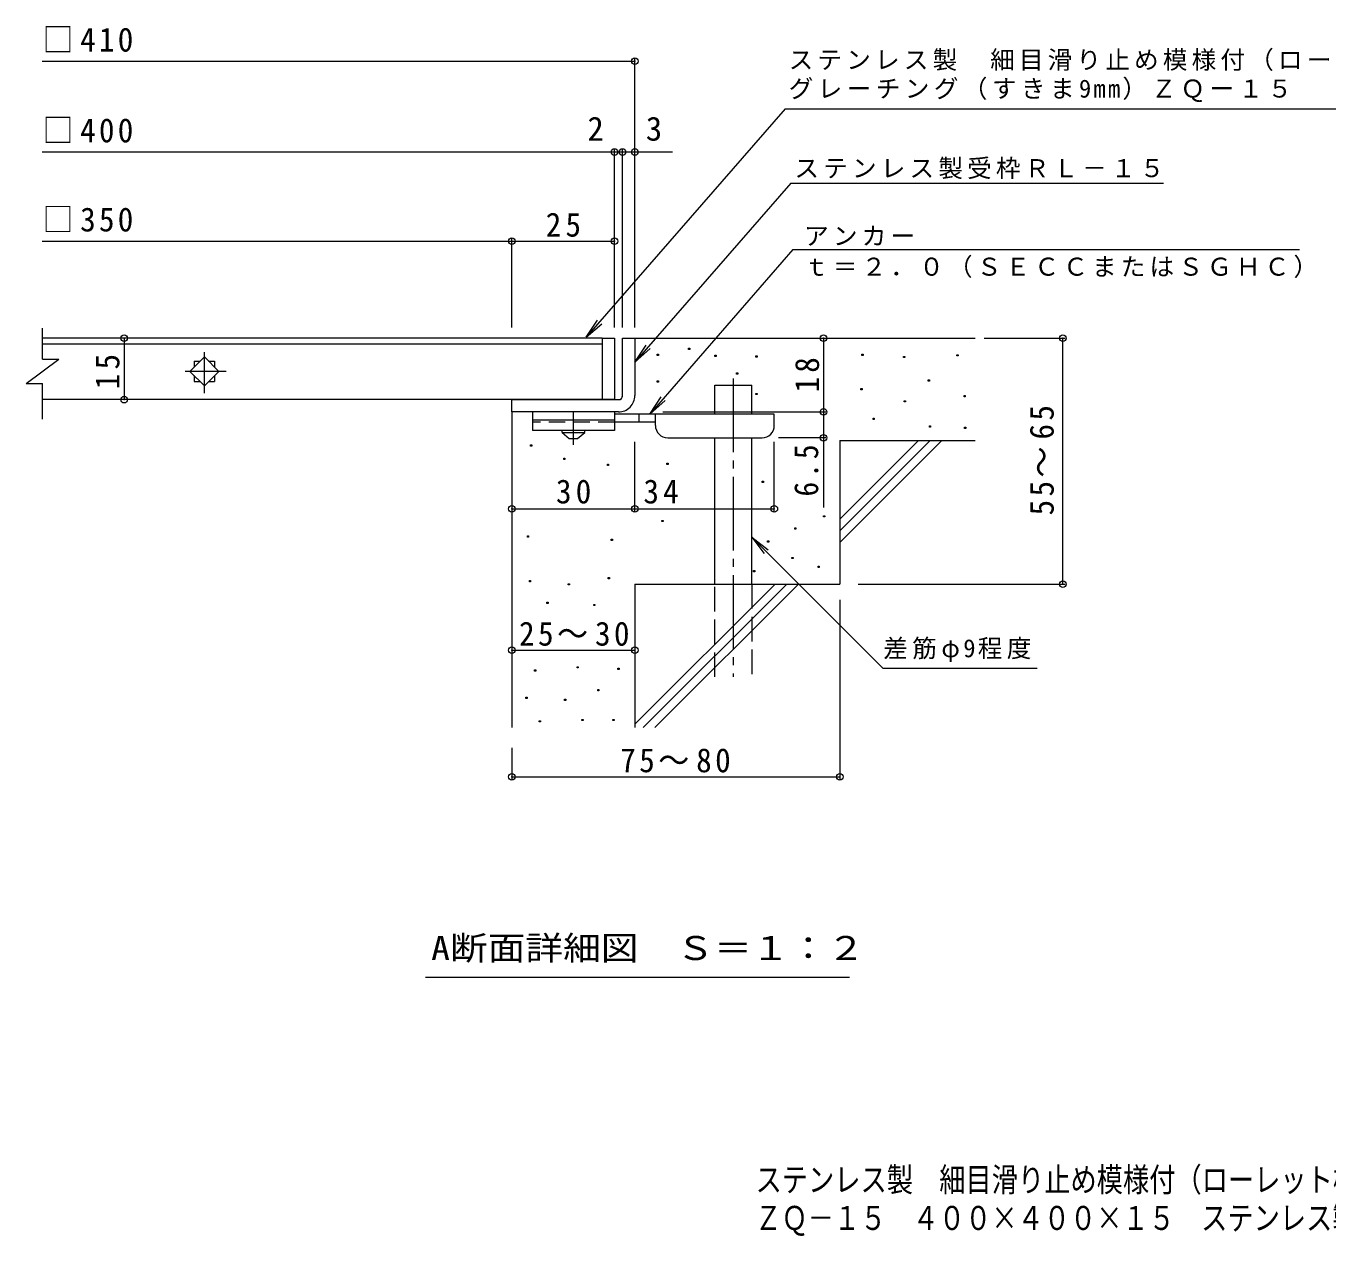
# Model space of a CAD drawing. Units: millimetres at full size; details may follow other scales. Extents: x -345 to 360, y -275 to 250.
# Drawn here: x -344.5 to -27, y -275.2 to 20.1 of the extents above; entities that cross this region are included whole.
import ezdxf
from ezdxf.enums import TextEntityAlignment as Align

# ---------------------------------------------------------------- set-up
doc = ezdxf.new("R2010")
doc.units = ezdxf.units.MM
doc.header["$LTSCALE"] = 2
doc.header["$PDMODE"] = 32
doc.header["$PDSIZE"] = 1.6
for name, pattern in [('CHAIN1', [8, 5, -1, 1, -1]), ('CHAIN2', [12, 9, -1, 1, -1]), ('DASHED2', [3, 2, -1]), ('DASHED3', [4, 3, -1])]:
    doc.linetypes.add(name, pattern=pattern)
for name, color, linetype, lineweight in [('D-0', 7, 'Continuous', 9), ('D-1', 2, 'Continuous', 9), ('D-2', 3, 'Continuous', 9), ('D-4', 7, 'Continuous', 9), ('D-5', 7, 'Continuous', 9), ('D-6', 6, 'Continuous', 9), ('D-9', 4, 'Continuous', 9)]:
    doc.layers.add(name, color=color, linetype=linetype, lineweight=lineweight)
doc.layers.add('F-4_F-4ﾚｲﾔ', color=2, linetype='Continuous')
doc.layers.add('F-5_F-5ﾚｲﾔ', color=2, linetype='Continuous')
doc.styles.add('ＭＳ ゴシック', font='')
doc.styles.get('ＭＳ ゴシック').set_extended_font_data('MS Gothic')

msp = doc.modelspace()

# ---------------------------------------------------------------- linework, layer by layer
at = {"layer": 'D-0'}
for points in [[(-190.631, -60.311), (-190.631, -60.011), (-190.332, -60.011), (-190.332, -60.311)], [(-182.954, -58.863), (-182.954, -58.563), (-182.654, -58.563), (-182.654, -58.863)], [(-176.527, -60.581), (-176.527, -60.281), (-176.227, -60.281), (-176.227, -60.581)], [(-140.688, -60.311), (-140.688, -60.011), (-140.387, -60.011), (-140.387, -60.311)], [(-117.543, -60.446), (-117.543, -60.146), (-117.243, -60.146), (-117.243, -60.446)], [(-166.539, -60.717), (-166.539, -60.417), (-166.239, -60.417), (-166.239, -60.717)], [(-130.536, -60.852), (-130.536, -60.552), (-130.236, -60.552), (-130.236, -60.852)], [(-190.6, -66.844), (-190.6, -66.544), (-190.3, -66.544), (-190.3, -66.844)], [(-171.277, -64.913), (-171.277, -64.613), (-170.977, -64.613), (-170.977, -64.913)], [(-124.498, -66.596), (-124.498, -66.296), (-124.198, -66.296), (-124.198, -66.596)], [(-166.551, -69.901), (-166.551, -69.6), (-166.251, -69.6), (-166.251, -69.901)], [(-140.958, -68.702), (-140.958, -68.402), (-140.658, -68.402), (-140.658, -68.702)], [(-130.401, -71.68), (-130.401, -71.38), (-130.101, -71.38), (-130.101, -71.68)], [(-115.788, -70.431), (-115.788, -70.131), (-115.487, -70.131), (-115.487, -70.431)], [(-137.968, -75.963), (-137.968, -75.663), (-137.668, -75.663), (-137.668, -75.963)], [(-124.24, -77.832), (-124.24, -77.532), (-123.94, -77.532), (-123.94, -77.832)], [(-115.657, -78.129), (-115.657, -77.828), (-115.357, -77.828), (-115.357, -78.129)], [(-221.499, -82.431), (-221.499, -82.131), (-221.2, -82.131), (-221.2, -82.431)], [(-213.429, -85.705), (-213.429, -85.405), (-213.129, -85.405), (-213.129, -85.705)], [(-202.771, -87.151), (-202.771, -86.851), (-202.471, -86.851), (-202.471, -87.151)], [(-188.251, -86.917), (-188.251, -86.617), (-187.951, -86.617), (-187.951, -86.917)], [(-165.016, -91.3), (-165.016, -91), (-164.716, -91), (-164.716, -91.3)], [(-189.5, -100.873), (-189.5, -100.573), (-189.2, -100.573), (-189.2, -100.873)], [(-150.034, -99.731), (-150.034, -99.431), (-149.735, -99.431), (-149.735, -99.731)], [(-222.287, -104.664), (-222.287, -104.364), (-221.987, -104.364), (-221.987, -104.664)], [(-157.083, -102.724), (-157.083, -102.424), (-156.783, -102.424), (-156.783, -102.724)], [(-201.831, -105.493), (-201.831, -105.193), (-201.531, -105.193), (-201.531, -105.493)], [(-163.717, -105.863), (-163.717, -105.563), (-163.417, -105.563), (-163.417, -105.863)], [(-157.759, -109.898), (-157.759, -109.598), (-157.46, -109.598), (-157.46, -109.898)], [(-167.117, -113.104), (-167.117, -112.804), (-166.817, -112.804), (-166.817, -113.104)], [(-151.388, -112.048), (-151.388, -111.748), (-151.088, -111.748), (-151.088, -112.048)], [(-221.804, -115.549), (-221.804, -115.249), (-221.504, -115.249), (-221.504, -115.549)], [(-212.299, -116.326), (-212.299, -116.026), (-211.999, -116.026), (-211.999, -116.326)], [(-202.542, -114.84), (-202.542, -114.54), (-202.242, -114.54), (-202.242, -114.84)], [(-217.517, -120.865), (-217.517, -120.565), (-217.217, -120.565), (-217.217, -120.865)], [(-206.114, -121.38), (-206.114, -121.079), (-205.814, -121.079), (-205.814, -121.38)], [(-210.155, -136.583), (-210.155, -136.283), (-209.855, -136.283), (-209.855, -136.583)], [(-220.51, -137.344), (-220.51, -137.044), (-220.209, -137.044), (-220.209, -137.344)], [(-200.182, -136.964), (-200.182, -136.664), (-199.882, -136.664), (-199.882, -136.964)], [(-205.13, -142.141), (-205.13, -141.841), (-204.83, -141.841), (-204.83, -142.141)], [(-222.641, -144.044), (-222.641, -143.744), (-222.341, -143.744), (-222.341, -144.044)], [(-213.201, -144.501), (-213.201, -144.201), (-212.901, -144.201), (-212.901, -144.501)], [(-209.013, -149.45), (-209.013, -149.15), (-208.713, -149.15), (-208.713, -149.45)], [(-201.4, -149.45), (-201.4, -149.15), (-201.1, -149.15), (-201.1, -149.45)], [(-219.368, -149.754), (-219.368, -149.454), (-219.068, -149.454), (-219.068, -149.754)]]:
    msp.add_lwpolyline(points, close=True, dxfattribs=at)
at = {"layer": 'D-1'}
for p, q in [((-199.057, -56.121), (-196.057, -56.121)), ((-199.057, -70.121), (-199.057, -56.121)), ((-196.057, -56.121), (-196.057, -70.121)), ((-226.058, -71.121), (-200.057, -71.121)), ((-226.057, -74.121), (-226.057, -71.121)), ((-200.057, -74.121), (-226.058, -74.121))]:
    msp.add_line(p, q, dxfattribs=at)
for radius, start, end in [(1, 270.02448, 0.01074), (4, 270, 0.00024), (1, 270, 0.0002)]:
    msp.add_arc((-200.057, -70.121), radius, start, end, dxfattribs=at)
at = {"layer": 'D-2'}
for p, q in [((-340.549, -61.21), (-340.549, -53.677)), ((-204.057, -56.121), (-340.549, -56.121)), ((-204.057, -56.121), (-204.057, -71.121)), ((-204.057, -56.121), (-201.057, -56.121)), ((-201.057, -56.121), (-201.057, -71.121)), ((-340.549, -57.521), (-204.057, -57.521)), ((-344.549, -67.21), (-336.549, -61.21)), ((-340.549, -61.21), (-336.549, -61.21)), ((-303.556, -61.721), (-302.092, -61.721)), ((-303.556, -61.721), (-303.556, -63.185)), ((-300.021, -61.721), (-298.556, -61.721)), ((-298.556, -61.721), (-298.556, -63.185)), ((-298.556, -65.256), (-298.556, -66.721)), ((-344.549, -67.21), (-340.549, -67.21)), ((-340.549, -75.851), (-340.549, -67.21)), ((-300.021, -66.721), (-298.556, -66.721))]:
    msp.add_line(p, q, dxfattribs=at)
at = {"layer": 'D-2', "linetype": 'CHAIN1'}
for p, q in [((-301.056, -69.522), (-301.056, -58.919)), ((-295.755, -64.221), (-306.358, -64.221))]:
    msp.add_line(p, q, dxfattribs=at)
at = {"layer": 'D-2'}
msp.add_lwpolyline([(-297.521, -64.221), (-301.056, -67.756), (-304.592, -64.221), (-301.056, -60.685)], close=True, dxfattribs=at)
for points in [[(-303.556, -65.256), (-303.556, -66.721), (-302.092, -66.721)], [(-201.057, -71.121), (-204.057, -71.121), (-340.549, -71.121)]]:
    msp.add_lwpolyline(points, dxfattribs=at)
at = {"layer": 'D-4'}
for p, q in [((-340.59, 11.453), (-196.057, 11.453)), ((-196.057, -53.53), (-196.057, 12.053)), ((-340.59, -10.687), (-186.92, -10.687)), ((-201.057, -53.53), (-201.057, -10.087)), ((-199.057, -53.53), (-199.057, -10.087)), ((-226.057, -53.53), (-226.057, -31.837)), ((-320.64, -56.121), (-320.64, -71.121)), ((-150.065, -56.121), (-150.065, -74.121)), ((-110.851, -56.121), (-91.12, -56.121)), ((-91.72, -116.121), (-91.72, -56.121)), ((-189.256, -74.121), (-149.465, -74.121)), ((-150.065, -74.121), (-150.065, -97.471)), ((-196.057, -98.341), (-196.057, -81.421)), ((-162.057, -98.341), (-162.057, -81.421)), ((-149.465, -80.421), (-161.057, -80.421)), ((-141.609, -116.121), (-91.12, -116.121)), ((-146.056, -119.95), (-146.056, -163.737)), ((-226.057, -132.245), (-196.057, -132.245)), ((-226.057, -156.121), (-226.057, -163.737)), ((-226.057, -163.138), (-146.056, -163.138))]:
    msp.add_line(p, q, dxfattribs=at)
for points in [[(-340.59, -32.437), (-226.057, -32.437), (-201.057, -32.437)], [(-226.057, -97.741), (-196.057, -97.741), (-162.057, -97.741)]]:
    msp.add_lwpolyline(points, dxfattribs=at)
for p in [(-196.057, 11.453), (-201.057, -10.687), (-199.057, -10.687), (-196.057, -10.687), (-226.057, -32.437), (-201.057, -32.437), (-320.64, -56.121), (-150.065, -56.121), (-91.72, -56.121), (-320.64, -71.121), (-150.065, -74.121), (-150.065, -80.421), (-226.057, -97.741), (-196.057, -97.741), (-162.057, -97.741), (-91.72, -116.121), (-226.057, -132.245), (-196.057, -132.245), (-226.057, -163.138), (-146.056, -163.138)]:
    msp.add_point(p, dxfattribs=at)
at = {"layer": 'D-5'}
for p, q in [((-159.404, -0.171), (-207.904, -55.894)), ((-159.404, -0.171), (11.897, -0.171)), ((-158.039, -18.273), (-196.057, -61.954)), ((-158.039, -18.273), (-67.119, -18.273)), ((-157.523, -34.511), (-192.433, -74.621)), ((-157.523, -34.511), (-33.975, -34.511)), ((-207.904, -55.894), (-205.142, -51.727)), ((-207.904, -55.894), (-204.157, -52.584)), ((-196.057, -61.954), (-193.294, -57.786)), ((-196.057, -61.954), (-192.31, -58.643)), ((-192.433, -74.621), (-189.67, -70.453)), ((-192.433, -74.621), (-188.686, -71.31)), ((-167.557, -104.698), (-135.588, -136.667)), ((-167.557, -104.698), (-164.513, -108.665)), ((-167.557, -104.698), (-163.59, -107.742)), ((-135.588, -136.667), (-97.923, -136.667)), ((-143.687, -212.115), (-247.132, -212.115))]:
    msp.add_line(p, q, dxfattribs=at)
at = {"layer": 'D-6'}
for p, q in [((-196.057, -56.121), (-113.056, -56.121)), ((-176.557, -67.621), (-167.557, -67.621)), ((-176.557, -74.621), (-176.557, -67.621)), ((-167.557, -74.621), (-167.557, -67.621)), ((-226.057, -74.121), (-226.057, -151.121)), ((-176.557, -116.121), (-176.557, -80.421)), ((-167.557, -116.121), (-167.557, -80.421)), ((-146.057, -81.121), (-113.056, -81.121)), ((-146.057, -81.121), (-146.057, -116.121)), ((-146.057, -100.323), (-126.854, -81.121)), ((-146.057, -103.151), (-124.026, -81.121)), ((-146.057, -105.979), (-121.198, -81.121)), ((-196.057, -116.121), (-196.057, -151.121)), ((-196.057, -116.121), (-146.057, -116.121)), ((-196.057, -150.322), (-161.855, -116.121)), ((-194.027, -151.121), (-159.027, -116.121)), ((-191.199, -151.121), (-156.198, -116.121))]:
    msp.add_line(p, q, dxfattribs=at)
at = {"layer": 'D-6', "linetype": 'CHAIN2'}
msp.add_line((-172.057, -65.928), (-172.057, -138.787), dxfattribs=at)
at = {"layer": 'D-6', "linetype": 'DASHED3'}
for p, q in [((-176.557, -138.787), (-176.557, -116.121)), ((-167.557, -116.121), (-167.557, -138.787))]:
    msp.add_line(p, q, dxfattribs=at)
at = {"layer": 'D-9', "color": 3}
for p, q in [((-221.057, -74.121), (-221.057, -78.621)), ((-201.057, -74.121), (-221.057, -74.121)), ((-201.057, -76.121), (-221.057, -76.121)), ((-201.057, -74.121), (-201.057, -78.621)), ((-201.057, -78.621), (-221.057, -78.621))]:
    msp.add_line(p, q, dxfattribs=at)
at = {"layer": 'D-9', "linetype": 'CHAIN1'}
msp.add_line((-211.057, -82.169), (-211.057, -74.121), dxfattribs=at)
at = {"layer": 'D-9'}
for p, q in [((-162.057, -74.621), (-201.057, -74.621)), ((-195.057, -76.621), (-195.057, -74.621)), ((-191.057, -77.421), (-191.057, -74.621)), ((-162.057, -77.421), (-162.057, -74.621)), ((-191.052, -76.621), (-201.057, -76.621)), ((-188.057, -80.421), (-165.057, -80.421))]:
    msp.add_line(p, q, dxfattribs=at)
at = {"layer": 'D-9', "color": 3, "linetype": 'DASHED2'}
msp.add_line((-201.057, -76.621), (-221.057, -76.621), dxfattribs=at)
at = {"layer": 'D-9', "color": 2}
for p, q in [((-213.807, -79.121), (-213.807, -78.621)), ((-213.807, -79.121), (-212.057, -80.62)), ((-213.807, -79.121), (-208.307, -79.121)), ((-210.057, -80.62), (-208.307, -79.121)), ((-208.307, -79.121), (-208.307, -78.621)), ((-212.057, -80.62), (-210.057, -80.62))]:
    msp.add_line(p, q, dxfattribs=at)
at = {"layer": 'D-9'}
for centre, start, end in [((-188.057, -77.421), 180, 270), ((-165.057, -77.421), 270, 0)]:
    msp.add_arc(centre, 3, start, end, dxfattribs=at)

# ---------------------------------------------------------------- texts
at = {"layer": 'D-4', "color": 2, "style": 'ＭＳ ゴシック'}
for s, p in [('2', (-207.646, -9.687)), ('3', (-193.396, -9.687))]:
    msp.add_text(s, height=5.865, dxfattribs=at).set_placement(p, align=Align.BOTTOM_LEFT)
at = {"layer": 'D-4', "color": 2, "char_height": 5.865, "attachment_point": 7, "style": 'ＭＳ ゴシック'}
for s, insert in [('\\T1.21;\\W0.95;□410', (-340.549, 13.653)), ('\\T1.21;\\W0.95;□400', (-340.549, -8.487)), ('\\T1.21;\\W0.95;□350', (-340.549, -30.237)), ('\\T1.27;\\W0.95;25', (-217.806, -31.437)), ('\\T1.27;\\W0.95;30', (-215.307, -96.541)), ('\\T1.27;\\W0.95;34', (-193.983, -96.541)), ('\\T1.22;\\W0.95;25～30', (-224.307, -131.245)), ('\\T1.22;\\W0.95;75～80', (-199.63, -162.137))]:
    msp.add_mtext(s, dxfattribs=dict(at, insert=insert))
at = {"layer": 'D-4', "color": 2, "char_height": 5.865, "attachment_point": 7, "rotation": 90, "style": 'ＭＳ ゴシック'}
for s, insert in [('\\T1.27;\\W0.95;15', (-321.692, -68.571)), ('\\T1.27;\\W0.95;18', (-151.065, -69.371)), ('\\T1.22;\\W0.95;55～65', (-93.826, -99.371)), ('\\T1.27;\\W0.9;6.5', (-151.265, -94.76))]:
    msp.add_mtext(s, dxfattribs=dict(at, insert=insert))
at = {"layer": 'D-5', "color": 2, "style": 'ＭＳ ゴシック', "width": 1.15}
msp.add_text('A断面詳細図\u3000Ｓ＝１：２', height=5.865, dxfattribs=at).set_placement((-245.755, -209.615), align=Align.BOTTOM_LEFT)
at = {"layer": 'D-5', "char_height": 4.399, "attachment_point": 7, "style": 'ＭＳ ゴシック'}
for s, insert in [('\\T1.17;ステンレス製\u3000細目滑り止め模様付（ローレット模様）', (-158.561, 9.042)), ('\\T1.18;グレーチング（すきま9mm）ＺＱー１５', (-158.561, 1.487)), ('\\T1.17;ステンレス製受枠ＲＬ－１５', (-157.161, -17.321)), ('\\T1.17;アンカー', (-154.794, -33.579)), ('\\T1.17;ｔ＝２．０（ＳＥＣＣまたはＳＧＨＣ）', (-154.794, -41.443)), ('\\T1.18;差筋φ9程度', (-135.499, -135.174))]:
    msp.add_mtext(s, dxfattribs=dict(at, insert=insert))
at = {"layer": 'F-4_F-4ﾚｲﾔ', "style": 'ＭＳ ゴシック', "width": 0.8}
msp.add_text('ＺＱ－１５\u3000４００×４００×１５\u3000ステンレス製受枠ＲＬ－１５（四方枠）', height=5.865, dxfattribs=at).set_placement((-166.729, -275.485), align=Align.BOTTOM_LEFT)
at = {"layer": 'F-5_F-5ﾚｲﾔ', "style": 'ＭＳ ゴシック', "width": 0.8}
msp.add_text('ステンレス製\u3000細目滑り止め模様付（ローレット模様）グレーチング（すきま9mm）', height=5.865, dxfattribs=at).set_placement((-166.633, -266.145), align=Align.BOTTOM_LEFT)

doc.saveas('drawing.dxf')
